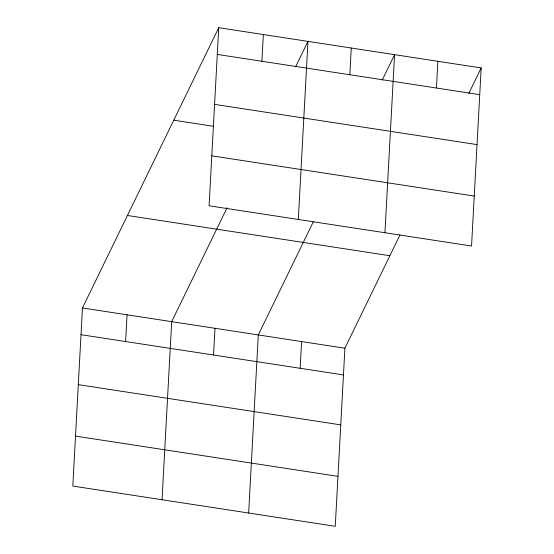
<?xml version="1.0" encoding="UTF-8"?>
<svg xmlns="http://www.w3.org/2000/svg" width="554" height="554" viewBox="0 0 554 554"><rect width="100%" height="100%" fill="white"/><g stroke="black" fill="none" stroke-linecap="round" stroke-linejoin="round"><path stroke-width="0.83" d="M218.733 27.7L209.093 205.79L471.544 246.024L481.184 67.934L218.733 27.7L82.456 307.976L72.816 486.066L335.267 526.3L344.907 348.21L399.967 234.965M125.626 341.541L127.074 314.817M162.045 499.743L171.692 321.652L227.126 207.646M213.546 355.017L214.994 328.293M261.904 61.265L263.351 34.542M248.656 513.025L258.303 334.935L313.363 221.69M298.322 219.474L307.969 41.377L295.601 66.812M300.157 368.292L301.605 341.569M349.823 74.742L351.271 48.018M384.933 232.749L394.58 54.659L382.212 80.095M436.434 88.017L437.882 61.293M468.816 93.37L481.184 67.934M217.286 54.424L479.736 94.658M214.585 104.374L477.036 144.608M173.762 120.19L213.332 126.257M211.794 155.84L474.245 196.074M127.427 215.485L389.877 255.719M82.456 307.976L344.907 348.21M81.009 334.699L343.459 374.933M78.308 384.649L340.758 424.883M75.517 436.116L337.968 476.35"/></g></svg>
